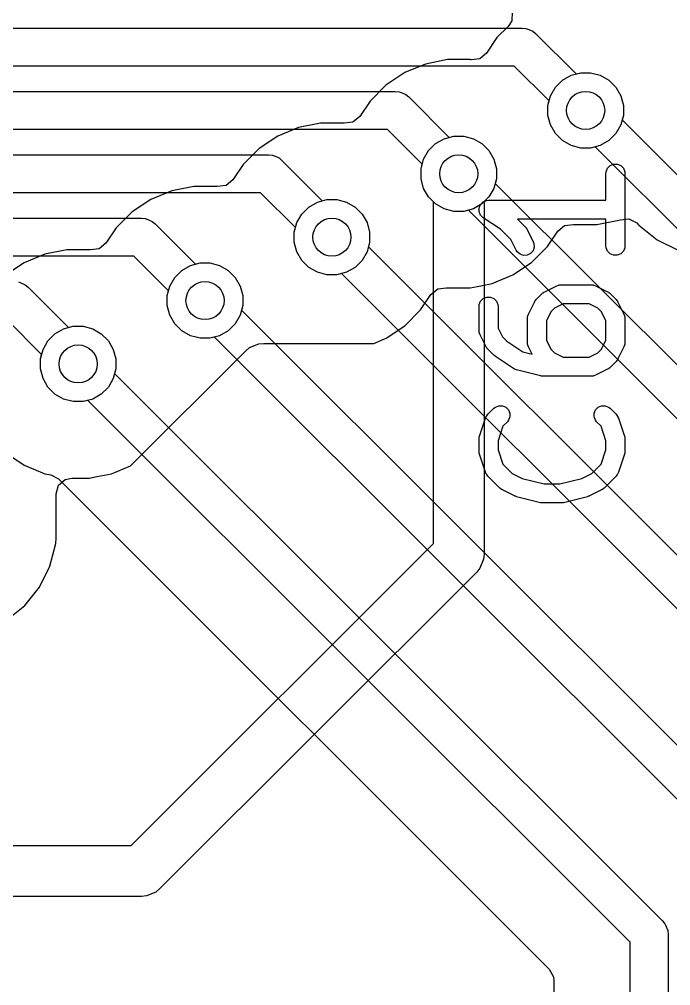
# Model space of a CAD drawing. Header units: inches. Extents: x 1.3 to 5.24, y -7.03 to -1.12.
# Drawn here: x 4.2731 to 4.4752, y -3.3427 to -3.0426 of the extents above; entities that cross this region are included whole.
import ezdxf

# ---------------------------------------------------------------- set-up
doc = ezdxf.new("R2010")
doc.units = ezdxf.units.IN
doc.header["$MEASUREMENT"] = 0
for name, color, linetype, true_color in [('B.Cu', 153, 'CONTINUOUS', 0x4d7fc4), ('F.Cu', 13, 'CONTINUOUS', 0xc83434), ('F.Silkscreen', 41, 'CONTINUOUS', 0xf2eda1), ('In1.Cu', 91, 'CONTINUOUS', 0x7fc87f), ('In2.Cu', 33, 'CONTINUOUS', 0xce7d2c)]:
    doc.layers.add(name, color=color, linetype=linetype, true_color=true_color)

msp = doc.modelspace()

# ---------------------------------------------------------------- linework, layer by layer
at = {"layer": 'B.Cu', "linetype": 'CONTINUOUS'}
for p, q in [((4.42607, -3.0403), (4.42588, -3.04304)), ((4.42588, -3.04304), (4.42476, -3.04479)), ((4.42476, -3.04479), (4.42128, -3.04827)), ((4.42128, -3.04827), (4.41809, -3.05305)), ((4.42128, -3.04827), (4.42128, -3.04827)), ((4.40596, -3.0551), (4.39911, -3.05646)), ((4.41294, -3.0551), (4.40596, -3.0551)), ((4.40596, -3.0551), (4.40596, -3.0551)), ((4.41307, -3.05512), (4.41294, -3.0551)), ((4.41294, -3.0551), (4.41294, -3.0551)), ((4.41325, -3.05516), (4.41307, -3.05512)), ((4.41597, -3.05481), (4.41325, -3.05516)), ((4.41809, -3.05305), (4.41597, -3.05481)), ((4.39911, -3.05646), (4.39266, -3.05913)), ((4.39911, -3.05646), (4.39911, -3.05646)), ((4.39266, -3.05913), (4.38685, -3.06301)), ((4.39266, -3.05913), (4.39266, -3.05913)), ((4.44163, -3.0615), (4.4443, -3.05995)), ((4.4443, -3.05995), (4.44728, -3.05916)), ((4.44728, -3.05916), (4.45036, -3.05916)), ((4.45036, -3.05916), (4.45334, -3.05995)), ((4.45334, -3.05995), (4.45601, -3.0615)), ((4.38685, -3.06301), (4.38191, -3.06795)), ((4.38685, -3.06301), (4.38685, -3.06301)), ((4.43791, -3.06635), (4.43945, -3.06368)), ((4.43945, -3.06368), (4.44163, -3.0615)), ((4.45601, -3.0615), (4.45819, -3.06368)), ((4.45819, -3.06368), (4.45973, -3.06635)), ((4.43711, -3.06932), (4.43791, -3.06635)), ((4.45973, -3.06635), (4.46053, -3.06932)), ((4.38191, -3.06795), (4.37872, -3.07273)), ((4.38191, -3.06795), (4.38191, -3.06795)), ((4.43711, -3.07241), (4.43711, -3.06932)), ((4.46053, -3.06932), (4.46053, -3.07241)), ((4.37872, -3.07273), (4.3766, -3.0745)), ((4.43791, -3.07539), (4.43711, -3.07241)), ((4.46053, -3.07241), (4.46014, -3.07384)), ((4.35974, -3.07615), (4.35329, -3.07882)), ((4.36659, -3.07478), (4.35974, -3.07615)), ((4.35974, -3.07615), (4.35974, -3.07615)), ((4.37357, -3.07478), (4.36659, -3.07478)), ((4.36659, -3.07478), (4.36659, -3.07478)), ((4.3737, -3.07481), (4.37357, -3.07478)), ((4.37357, -3.07478), (4.37357, -3.07478)), ((4.37388, -3.07484), (4.3737, -3.07481)), ((4.3766, -3.0745), (4.37388, -3.07484)), ((4.43945, -3.07806), (4.43791, -3.07539)), ((4.46014, -3.07384), (4.57065, -3.18434)), ((4.35329, -3.07882), (4.34748, -3.0827)), ((4.35329, -3.07882), (4.35329, -3.07882)), ((4.40493, -3.07964), (4.40791, -3.07884)), ((4.40791, -3.07884), (4.41099, -3.07884)), ((4.41099, -3.07884), (4.41397, -3.07964)), ((4.44163, -3.08024), (4.43945, -3.07806)), ((4.40008, -3.08336), (4.40226, -3.08118)), ((4.40226, -3.08118), (4.40493, -3.07964)), ((4.41397, -3.07964), (4.41664, -3.08118)), ((4.41664, -3.08118), (4.41882, -3.08336)), ((4.4443, -3.08178), (4.44163, -3.08024)), ((4.44728, -3.08258), (4.4443, -3.08178)), ((4.45179, -3.08219), (4.45036, -3.08258)), ((4.5623, -3.19269), (4.45179, -3.08219)), ((4.34748, -3.0827), (4.34254, -3.08764)), ((4.34748, -3.0827), (4.34748, -3.0827)), ((4.39854, -3.08603), (4.40008, -3.08336)), ((4.41882, -3.08336), (4.42036, -3.08603)), ((4.45036, -3.08258), (4.44728, -3.08258)), ((4.34254, -3.08764), (4.33935, -3.09242)), ((4.34254, -3.08764), (4.34254, -3.08764)), ((4.39774, -3.08901), (4.39854, -3.08603)), ((4.42036, -3.08603), (4.42116, -3.08901)), ((4.39774, -3.09209), (4.39774, -3.08901)), ((4.42116, -3.08901), (4.42116, -3.09209)), ((4.33723, -3.09418), (4.3345, -3.09453)), ((4.33935, -3.09242), (4.33723, -3.09418)), ((4.39854, -3.09507), (4.39774, -3.09209)), ((4.42116, -3.09209), (4.42036, -3.09507)), ((4.32037, -3.09583), (4.31392, -3.0985)), ((4.32722, -3.09447), (4.32037, -3.09583)), ((4.32037, -3.09583), (4.32037, -3.09583)), ((4.3342, -3.09447), (4.32722, -3.09447)), ((4.32722, -3.09447), (4.32722, -3.09447)), ((4.33433, -3.09449), (4.3342, -3.09447)), ((4.3342, -3.09447), (4.3342, -3.09447)), ((4.3345, -3.09453), (4.33433, -3.09449)), ((4.40008, -3.09774), (4.39854, -3.09507)), ((4.42036, -3.09507), (4.41882, -3.09774)), ((4.31392, -3.0985), (4.30811, -3.10238)), ((4.31392, -3.0985), (4.31392, -3.0985)), ((4.36289, -3.10087), (4.36556, -3.09932)), ((4.36556, -3.09932), (4.36854, -3.09853)), ((4.36854, -3.09853), (4.37162, -3.09853)), ((4.37162, -3.09853), (4.3746, -3.09932)), ((4.3746, -3.09932), (4.37727, -3.10087)), ((4.40226, -3.09992), (4.40008, -3.09774)), ((4.40493, -3.10146), (4.40226, -3.09992)), ((4.41664, -3.09992), (4.41397, -3.10146)), ((4.41882, -3.09774), (4.41664, -3.09992)), ((4.30811, -3.10238), (4.30317, -3.10732)), ((4.30811, -3.10238), (4.30811, -3.10238)), ((4.35917, -3.10572), (4.36071, -3.10305)), ((4.36071, -3.10305), (4.36289, -3.10087)), ((4.37727, -3.10087), (4.37945, -3.10305)), ((4.37945, -3.10305), (4.38099, -3.10572)), ((4.40791, -3.10226), (4.40493, -3.10146)), ((4.41099, -3.10226), (4.40791, -3.10226)), ((4.41397, -3.10146), (4.41099, -3.10226)), ((4.35837, -3.10869), (4.35917, -3.10572)), ((4.38099, -3.10572), (4.38179, -3.10869)), ((4.30317, -3.10732), (4.29997, -3.1121)), ((4.30317, -3.10732), (4.30317, -3.10732)), ((4.35837, -3.11178), (4.35837, -3.10869)), ((4.38179, -3.10869), (4.38179, -3.11178)), ((4.29997, -3.1121), (4.29786, -3.11387)), ((4.35917, -3.11476), (4.35837, -3.11178)), ((4.38179, -3.11178), (4.3814, -3.11321)), ((4.28785, -3.11415), (4.281, -3.11552)), ((4.29483, -3.11415), (4.28785, -3.11415)), ((4.28785, -3.11415), (4.28785, -3.11415)), ((4.29496, -3.11418), (4.29483, -3.11415)), ((4.29483, -3.11415), (4.29483, -3.11415)), ((4.29513, -3.11421), (4.29496, -3.11418)), ((4.29786, -3.11387), (4.29513, -3.11421)), ((4.36071, -3.11743), (4.35917, -3.11476)), ((4.3814, -3.11321), (4.53173, -3.26354)), ((4.27455, -3.11819), (4.26874, -3.12207)), ((4.281, -3.11552), (4.27455, -3.11819)), ((4.27455, -3.11819), (4.27455, -3.11819)), ((4.281, -3.11552), (4.281, -3.11552)), ((4.32619, -3.11901), (4.32917, -3.11821)), ((4.32917, -3.11821), (4.33225, -3.11821)), ((4.33225, -3.11821), (4.33523, -3.11901)), ((4.36289, -3.11961), (4.36071, -3.11743)), ((4.32134, -3.12273), (4.32352, -3.12055)), ((4.32352, -3.12055), (4.32619, -3.11901)), ((4.33523, -3.11901), (4.3379, -3.12055)), ((4.3379, -3.12055), (4.34008, -3.12273)), ((4.36556, -3.12115), (4.36289, -3.11961)), ((4.36854, -3.12195), (4.36556, -3.12115)), ((4.3198, -3.1254), (4.32134, -3.12273)), ((4.34008, -3.12273), (4.34162, -3.1254)), ((4.37162, -3.12195), (4.36854, -3.12195)), ((4.37305, -3.12156), (4.37162, -3.12195)), ((4.52165, -3.27016), (4.37305, -3.12156)), ((4.319, -3.12838), (4.3198, -3.1254)), ((4.34162, -3.1254), (4.34242, -3.12838)), ((4.319, -3.13146), (4.319, -3.12838)), ((4.34242, -3.12838), (4.34242, -3.13146)), ((4.3198, -3.13444), (4.319, -3.13146)), ((4.34242, -3.13146), (4.34162, -3.13444)), ((4.32134, -3.13711), (4.3198, -3.13444)), ((4.34162, -3.13444), (4.34008, -3.13711)), ((4.28415, -3.14024), (4.28682, -3.13869)), ((4.28682, -3.13869), (4.2898, -3.1379)), ((4.2898, -3.1379), (4.29288, -3.1379)), ((4.29288, -3.1379), (4.29586, -3.13869)), ((4.29586, -3.13869), (4.29853, -3.14024)), ((4.32352, -3.13929), (4.32134, -3.13711)), ((4.32619, -3.14083), (4.32352, -3.13929)), ((4.3379, -3.13929), (4.33523, -3.14083)), ((4.34008, -3.13711), (4.3379, -3.13929)), ((4.28197, -3.14242), (4.28415, -3.14024)), ((4.29853, -3.14024), (4.30071, -3.14242)), ((4.32917, -3.14163), (4.32619, -3.14083)), ((4.33225, -3.14163), (4.32917, -3.14163)), ((4.33523, -3.14083), (4.33225, -3.14163)), ((4.27963, -3.14806), (4.28043, -3.14509)), ((4.28043, -3.14509), (4.28197, -3.14242)), ((4.30071, -3.14242), (4.30225, -3.14509)), ((4.30225, -3.14509), (4.30305, -3.14806)), ((4.27963, -3.15115), (4.27963, -3.14806)), ((4.30305, -3.14806), (4.30305, -3.15115)), ((4.28043, -3.15413), (4.27963, -3.15115)), ((4.30305, -3.15115), (4.30266, -3.15258)), ((4.28197, -3.1568), (4.28043, -3.15413)), ((4.30266, -3.15258), (4.47268, -3.3226)), ((4.28415, -3.15898), (4.28197, -3.1568)), ((4.28682, -3.16052), (4.28415, -3.15898)), ((4.2898, -3.16132), (4.28682, -3.16052)), ((4.29288, -3.16132), (4.2898, -3.16132)), ((4.29431, -3.16093), (4.29288, -3.16132)), ((4.4626, -3.32922), (4.29431, -3.16093)), ((4.26874, -3.17714), (4.27455, -3.18102)), ((4.27455, -3.18102), (4.27455, -3.18102)), ((4.27455, -3.18102), (4.27756, -3.18227)), ((4.27756, -3.18227), (4.281, -3.1837)), ((4.281, -3.1837), (4.28285, -3.18406)), ((4.28285, -3.18406), (4.28528, -3.18534)), ((4.28528, -3.18534), (4.28535, -3.1854)), ((4.28535, -3.1854), (4.43753, -3.33758)), ((4.47268, -3.3226), (4.47341, -3.32349)), ((4.47341, -3.32349), (4.47359, -3.32391)), ((4.47359, -3.32391), (4.4743, -3.32562)), ((4.4743, -3.32562), (4.47441, -3.32677)), ((4.47441, -3.32677), (4.47441, -3.58023)), ((4.4626, -3.58268), (4.4626, -3.32922)), ((4.43753, -3.33758), (4.43885, -3.33999)), ((4.43885, -3.33999), (4.43896, -3.34103)), ((4.43896, -3.34103), (4.43896, -3.58559))]:
    msp.add_line(p, q, dxfattribs=at)
at = {"layer": 'B.Cu'}
for centre in [(4.44882, -3.07087), (4.40945, -3.09055), (4.37008, -3.11024), (4.33071, -3.12992), (4.29134, -3.14961)]:
    msp.add_circle(centre, 0.00591, dxfattribs=at)
at = {"layer": 'F.Cu', "linetype": 'CONTINUOUS'}
for p, q in [((4.1565, -3.04528), (4.42913, -3.04528)), ((4.42913, -3.04528), (4.43029, -3.04539)), ((4.43029, -3.04539), (4.43117, -3.04575)), ((4.43117, -3.04575), (4.43241, -3.04627)), ((4.43241, -3.04627), (4.43331, -3.04701)), ((4.43331, -3.04701), (4.44584, -3.05954)), ((4.42669, -3.05709), (4.13041, -3.05709)), ((4.43749, -3.06789), (4.42669, -3.05709)), ((4.44584, -3.05954), (4.44728, -3.05916)), ((4.44728, -3.05916), (4.45036, -3.05916)), ((4.45036, -3.05916), (4.45334, -3.05995)), ((4.45334, -3.05995), (4.45601, -3.0615)), ((4.45601, -3.0615), (4.45819, -3.06368)), ((4.45819, -3.06368), (4.45973, -3.06635)), ((4.1565, -3.06496), (4.38976, -3.06496)), ((4.38976, -3.06496), (4.39092, -3.06507)), ((4.39092, -3.06507), (4.39156, -3.06534)), ((4.39156, -3.06534), (4.39304, -3.06596)), ((4.39304, -3.06596), (4.39394, -3.06669)), ((4.39394, -3.06669), (4.40647, -3.07923)), ((4.45973, -3.06635), (4.46053, -3.06932)), ((4.43711, -3.06932), (4.43749, -3.06789)), ((4.43711, -3.07241), (4.43711, -3.06932)), ((4.46053, -3.06932), (4.46053, -3.07241)), ((4.43791, -3.07539), (4.43711, -3.07241)), ((4.46053, -3.07241), (4.45973, -3.07539)), ((4.43945, -3.07806), (4.43791, -3.07539)), ((4.45973, -3.07539), (4.45819, -3.07806)), ((4.38732, -3.07677), (4.13041, -3.07677)), ((4.39812, -3.08758), (4.38732, -3.07677)), ((4.40647, -3.07923), (4.40791, -3.07884)), ((4.40791, -3.07884), (4.41099, -3.07884)), ((4.41099, -3.07884), (4.41397, -3.07964)), ((4.44163, -3.08024), (4.43945, -3.07806)), ((4.45819, -3.07806), (4.45601, -3.08024)), ((4.41397, -3.07964), (4.41664, -3.08118)), ((4.41664, -3.08118), (4.41882, -3.08336)), ((4.4443, -3.08178), (4.44163, -3.08024)), ((4.44728, -3.08258), (4.4443, -3.08178)), ((4.45334, -3.08178), (4.45036, -3.08258)), ((4.45601, -3.08024), (4.45334, -3.08178)), ((4.1565, -3.08465), (4.35039, -3.08465)), ((4.35039, -3.08465), (4.35155, -3.08476)), ((4.35155, -3.08476), (4.35243, -3.08512)), ((4.35243, -3.08512), (4.35367, -3.08564)), ((4.41882, -3.08336), (4.42036, -3.08603)), ((4.45036, -3.08258), (4.44728, -3.08258)), ((4.35367, -3.08564), (4.35457, -3.08638)), ((4.35457, -3.08638), (4.3671, -3.09891)), ((4.39774, -3.08901), (4.39812, -3.08758)), ((4.42036, -3.08603), (4.42116, -3.08901)), ((4.39774, -3.09209), (4.39774, -3.08901)), ((4.42116, -3.08901), (4.42116, -3.09209)), ((4.39854, -3.09507), (4.39774, -3.09209)), ((4.42116, -3.09209), (4.42036, -3.09507)), ((4.34795, -3.09646), (4.13041, -3.09646)), ((4.35875, -3.10726), (4.34795, -3.09646)), ((4.40008, -3.09774), (4.39854, -3.09507)), ((4.42036, -3.09507), (4.41882, -3.09774)), ((4.3671, -3.09891), (4.36854, -3.09853)), ((4.36854, -3.09853), (4.37162, -3.09853)), ((4.37162, -3.09853), (4.3746, -3.09932)), ((4.3746, -3.09932), (4.37727, -3.10087)), ((4.40226, -3.09992), (4.40008, -3.09774)), ((4.40493, -3.10146), (4.40226, -3.09992)), ((4.41664, -3.09992), (4.41397, -3.10146)), ((4.41882, -3.09774), (4.41664, -3.09992)), ((4.37727, -3.10087), (4.37945, -3.10305)), ((4.37945, -3.10305), (4.38099, -3.10572)), ((4.40791, -3.10226), (4.40493, -3.10146)), ((4.41099, -3.10226), (4.40791, -3.10226)), ((4.41397, -3.10146), (4.41099, -3.10226)), ((4.1565, -3.10433), (4.31102, -3.10433)), ((4.31102, -3.10433), (4.31218, -3.10444)), ((4.31218, -3.10444), (4.31301, -3.10479)), ((4.31301, -3.10479), (4.3143, -3.10533)), ((4.3143, -3.10533), (4.3152, -3.10606)), ((4.3152, -3.10606), (4.32773, -3.1186)), ((4.38099, -3.10572), (4.38179, -3.10869)), ((4.44229, -3.1066), (4.44502, -3.10626)), ((4.44502, -3.10626), (4.44519, -3.10629)), ((4.44519, -3.10629), (4.44533, -3.10632)), ((4.44533, -3.10632), (4.44533, -3.10632)), ((4.44533, -3.10632), (4.45231, -3.10632)), ((4.45231, -3.10632), (4.45916, -3.10496)), ((4.45231, -3.10632), (4.45231, -3.10632)), ((4.45916, -3.10496), (4.4595, -3.10482)), ((4.4595, -3.10482), (4.46224, -3.10452)), ((4.46224, -3.10452), (4.4647, -3.10575)), ((4.4647, -3.10575), (4.46517, -3.10627)), ((4.46517, -3.10627), (4.46522, -3.10632)), ((4.46522, -3.10632), (4.46536, -3.10649)), ((4.35837, -3.10869), (4.35875, -3.10726)), ((4.35837, -3.11178), (4.35837, -3.10869)), ((4.38179, -3.10869), (4.38179, -3.11178)), ((4.43699, -3.11315), (4.44018, -3.10837)), ((4.44018, -3.10837), (4.44229, -3.1066)), ((4.46536, -3.10649), (4.47103, -3.11106)), ((4.35917, -3.11476), (4.35837, -3.11178)), ((4.38179, -3.11178), (4.38099, -3.11476)), ((4.47103, -3.11106), (4.47756, -3.11429)), ((4.36071, -3.11743), (4.35917, -3.11476)), ((4.38099, -3.11476), (4.37945, -3.11743)), ((4.43205, -3.11809), (4.43699, -3.11315)), ((4.30858, -3.11614), (4.13041, -3.11614)), ((4.31938, -3.12695), (4.30858, -3.11614)), ((4.32773, -3.1186), (4.32917, -3.11821)), ((4.32917, -3.11821), (4.33225, -3.11821)), ((4.33225, -3.11821), (4.33523, -3.11901)), ((4.36289, -3.11961), (4.36071, -3.11743)), ((4.37945, -3.11743), (4.37727, -3.11961)), ((4.42624, -3.12197), (4.43205, -3.11809)), ((4.33523, -3.11901), (4.3379, -3.12055)), ((4.3379, -3.12055), (4.34008, -3.12273)), ((4.36556, -3.12115), (4.36289, -3.11961)), ((4.36854, -3.12195), (4.36556, -3.12115)), ((4.3746, -3.12115), (4.37162, -3.12195)), ((4.37727, -3.11961), (4.3746, -3.12115)), ((4.27281, -3.12413), (4.27335, -3.12435)), ((4.27335, -3.12435), (4.27493, -3.12501)), ((4.34008, -3.12273), (4.34162, -3.1254)), ((4.37162, -3.12195), (4.36854, -3.12195)), ((4.41979, -3.12464), (4.42624, -3.12197)), ((4.27493, -3.12501), (4.27583, -3.12575)), ((4.27583, -3.12575), (4.28836, -3.13828)), ((4.319, -3.12838), (4.31938, -3.12695)), ((4.34162, -3.1254), (4.34242, -3.12838)), ((4.40081, -3.12805), (4.40292, -3.12629)), ((4.40292, -3.12629), (4.40565, -3.12595)), ((4.40565, -3.12595), (4.40582, -3.12598)), ((4.40582, -3.12598), (4.40596, -3.126)), ((4.40596, -3.126), (4.40596, -3.126)), ((4.40596, -3.126), (4.41294, -3.126)), ((4.41294, -3.126), (4.41522, -3.12555)), ((4.41294, -3.126), (4.41294, -3.126)), ((4.41522, -3.12555), (4.41979, -3.12464)), ((4.41979, -3.12464), (4.41979, -3.12464)), ((4.41979, -3.12464), (4.41979, -3.12464)), ((4.319, -3.13146), (4.319, -3.12838)), ((4.34242, -3.12838), (4.34242, -3.13146)), ((4.39762, -3.13284), (4.40081, -3.12805)), ((4.3198, -3.13444), (4.319, -3.13146)), ((4.34242, -3.13146), (4.34162, -3.13444)), ((4.39268, -3.13777), (4.39762, -3.13284)), ((4.28001, -3.14663), (4.26921, -3.13583)), ((4.32134, -3.13711), (4.3198, -3.13444)), ((4.34162, -3.13444), (4.34008, -3.13711)), ((4.28836, -3.13828), (4.2898, -3.1379)), ((4.2898, -3.1379), (4.29288, -3.1379)), ((4.29288, -3.1379), (4.29586, -3.13869)), ((4.29586, -3.13869), (4.29853, -3.14024)), ((4.32352, -3.13929), (4.32134, -3.13711)), ((4.32619, -3.14083), (4.32352, -3.13929)), ((4.3379, -3.13929), (4.33523, -3.14083)), ((4.34008, -3.13711), (4.3379, -3.13929)), ((4.38687, -3.14165), (4.39268, -3.13777)), ((4.29853, -3.14024), (4.30071, -3.14242)), ((4.32917, -3.14163), (4.32619, -3.14083)), ((4.33225, -3.14163), (4.32917, -3.14163)), ((4.33523, -3.14083), (4.33225, -3.14163)), ((4.38312, -3.14321), (4.38687, -3.14165)), ((4.30071, -3.14242), (4.30225, -3.14509)), ((4.30225, -3.14509), (4.30305, -3.14806)), ((4.34335, -3.14551), (4.34454, -3.14454)), ((4.34454, -3.14454), (4.34738, -3.14336)), ((4.34738, -3.14336), (4.34892, -3.14321)), ((4.34892, -3.14321), (4.38312, -3.14321)), ((4.27963, -3.14806), (4.28001, -3.14663)), ((4.27963, -3.15115), (4.27963, -3.14806)), ((4.30305, -3.14806), (4.30305, -3.15115)), ((4.30763, -3.18123), (4.34335, -3.14551)), ((4.28043, -3.15413), (4.27963, -3.15115)), ((4.30305, -3.15115), (4.30225, -3.15413)), ((4.28197, -3.1568), (4.28043, -3.15413)), ((4.30225, -3.15413), (4.30071, -3.1568)), ((4.28415, -3.15898), (4.28197, -3.1568)), ((4.30071, -3.1568), (4.29853, -3.15898)), ((4.28682, -3.16052), (4.28415, -3.15898)), ((4.29853, -3.15898), (4.29586, -3.16052)), ((4.2898, -3.16132), (4.28682, -3.16052)), ((4.29288, -3.16132), (4.2898, -3.16132)), ((4.29586, -3.16052), (4.29288, -3.16132)), ((4.30168, -3.1837), (4.30763, -3.18123)), ((4.29711, -3.1846), (4.30168, -3.1837)), ((4.30168, -3.1837), (4.30168, -3.1837)), ((4.30168, -3.1837), (4.30168, -3.1837)), ((4.28447, -3.18994), (4.28524, -3.1873)), ((4.28524, -3.1873), (4.28732, -3.1855)), ((4.28732, -3.1855), (4.28935, -3.18506)), ((4.28935, -3.18506), (4.29483, -3.18506)), ((4.29483, -3.18506), (4.29711, -3.1846)), ((4.29483, -3.18506), (4.29483, -3.18506)), ((4.28447, -3.2037), (4.28447, -3.18994)), ((4.2826, -3.2124), (4.28436, -3.20533)), ((4.28436, -3.20533), (4.28447, -3.2037)), ((4.27936, -3.21893), (4.2826, -3.2124)), ((4.2748, -3.2246), (4.27936, -3.21893)), ((4.26912, -3.22917), (4.2748, -3.2246))]:
    msp.add_line(p, q, dxfattribs=at)
at = {"layer": 'F.Cu'}
for centre in [(4.44882, -3.07087), (4.40945, -3.09055), (4.37008, -3.11024), (4.33071, -3.12992), (4.29134, -3.14961)]:
    msp.add_circle(centre, 0.00591, dxfattribs=at)
at = {"layer": 'F.Silkscreen', "linetype": 'CONTINUOUS'}
for p, q in [((4.45561, -3.08884), (4.45642, -3.08802)), ((4.45642, -3.08802), (4.45749, -3.08758)), ((4.45749, -3.08758), (4.45864, -3.08758)), ((4.45864, -3.08758), (4.4597, -3.08802)), ((4.4597, -3.08802), (4.46052, -3.08884)), ((4.45511, -3.09048), (4.45517, -3.0899)), ((4.45511, -3.09877), (4.45511, -3.09048)), ((4.45517, -3.0899), (4.45561, -3.08884)), ((4.46052, -3.08884), (4.46096, -3.0899)), ((4.46096, -3.0899), (4.46102, -3.09048)), ((4.46102, -3.09048), (4.46102, -3.11297)), ((4.41596, -3.1006), (4.41613, -3.10035)), ((4.41613, -3.10035), (4.41624, -3.10008)), ((4.41624, -3.10008), (4.41644, -3.09988)), ((4.41644, -3.09988), (4.4166, -3.09964)), ((4.4166, -3.09964), (4.41685, -3.09948)), ((4.41685, -3.09948), (4.41705, -3.09927)), ((4.41705, -3.09927), (4.41732, -3.09916)), ((4.41732, -3.09916), (4.41756, -3.099)), ((4.41756, -3.099), (4.41785, -3.09894)), ((4.41785, -3.09894), (4.41812, -3.09883)), ((4.41812, -3.09883), (4.41869, -3.09877)), ((4.41869, -3.09877), (4.41869, -3.09877)), ((4.41869, -3.09877), (4.41869, -3.09877)), ((4.41869, -3.09877), (4.41869, -3.09877)), ((4.41869, -3.09877), (4.45511, -3.09877)), ((4.41574, -3.10173), (4.4158, -3.10144)), ((4.4158, -3.10201), (4.41574, -3.10173)), ((4.4158, -3.10115), (4.41591, -3.10088)), ((4.4158, -3.10144), (4.4158, -3.10115)), ((4.4158, -3.1023), (4.4158, -3.10201)), ((4.41591, -3.10257), (4.4158, -3.1023)), ((4.41591, -3.10088), (4.41596, -3.1006)), ((4.41597, -3.10286), (4.41591, -3.10257)), ((4.41613, -3.1031), (4.41597, -3.10286)), ((4.41624, -3.10337), (4.41613, -3.1031)), ((4.41645, -3.10357), (4.41624, -3.10337)), ((4.41661, -3.10381), (4.41645, -3.10357)), ((4.41705, -3.10418), (4.41661, -3.10381)), ((4.41706, -3.10418), (4.41705, -3.10418)), ((4.41705, -3.10418), (4.41705, -3.10418)), ((4.41705, -3.10418), (4.41705, -3.10418)), ((4.42244, -3.10777), (4.41706, -3.10418)), ((4.45511, -3.10468), (4.4277, -3.10468)), ((4.4277, -3.10468), (4.43016, -3.10714)), ((4.45511, -3.11297), (4.45511, -3.10468)), ((4.42564, -3.11097), (4.42244, -3.10777)), ((4.43016, -3.10714), (4.43034, -3.10736)), ((4.43034, -3.10736), (4.4304, -3.10741)), ((4.4304, -3.10741), (4.43046, -3.1075)), ((4.43046, -3.1075), (4.43052, -3.10758)), ((4.43052, -3.10758), (4.43055, -3.10766)), ((4.43055, -3.10766), (4.43071, -3.1079)), ((4.43071, -3.1079), (4.43258, -3.11165)), ((4.4273, -3.11429), (4.42564, -3.11097)), ((4.43258, -3.11165), (4.43279, -3.11219)), ((4.43279, -3.11219), (4.43287, -3.11334)), ((4.42761, -3.11478), (4.4273, -3.11429)), ((4.42848, -3.11554), (4.42761, -3.11478)), ((4.43175, -3.11531), (4.43072, -3.11582)), ((4.43251, -3.11444), (4.43175, -3.11531)), ((4.43287, -3.11334), (4.43251, -3.11444)), ((4.45517, -3.11355), (4.45511, -3.11297)), ((4.45561, -3.11461), (4.45517, -3.11355)), ((4.45642, -3.11543), (4.45561, -3.11461)), ((4.46052, -3.11461), (4.4597, -3.11543)), ((4.46096, -3.11355), (4.46052, -3.11461)), ((4.46102, -3.11297), (4.46096, -3.11355)), ((4.42957, -3.1159), (4.42848, -3.11554)), ((4.43072, -3.11582), (4.42957, -3.1159)), ((4.45749, -3.11587), (4.45642, -3.11543)), ((4.45864, -3.11587), (4.45749, -3.11587)), ((4.4597, -3.11543), (4.45864, -3.11587)), ((4.4358, -3.12739), (4.43587, -3.12736)), ((4.43587, -3.12736), (4.43612, -3.12721)), ((4.43612, -3.12721), (4.43987, -3.12533)), ((4.43987, -3.12533), (4.44041, -3.12512)), ((4.44041, -3.12512), (4.44052, -3.12512)), ((4.44052, -3.12512), (4.44061, -3.12508)), ((4.44061, -3.12508), (4.44119, -3.12502)), ((4.44119, -3.12502), (4.45056, -3.12502)), ((4.45056, -3.12502), (4.45114, -3.12508)), ((4.45114, -3.12508), (4.45124, -3.12512)), ((4.45124, -3.12512), (4.45134, -3.12512)), ((4.45134, -3.12512), (4.45189, -3.12533)), ((4.45189, -3.12533), (4.45563, -3.12721)), ((4.45563, -3.12721), (4.45588, -3.12736)), ((4.45588, -3.12736), (4.45595, -3.12739)), ((4.4158, -3.13114), (4.41624, -3.13008)), ((4.41624, -3.13008), (4.41705, -3.12927)), ((4.41705, -3.12927), (4.41812, -3.12882)), ((4.41812, -3.12882), (4.41927, -3.12882)), ((4.41927, -3.12882), (4.42033, -3.12927)), ((4.42033, -3.12927), (4.42115, -3.13008)), ((4.42115, -3.13008), (4.42159, -3.13114)), ((4.43293, -3.1304), (4.43308, -3.13015)), ((4.43308, -3.13015), (4.43311, -3.13008)), ((4.43311, -3.13008), (4.43318, -3.13)), ((4.43318, -3.13), (4.43323, -3.12991)), ((4.43323, -3.12991), (4.43329, -3.12986)), ((4.43329, -3.12986), (4.43348, -3.12963)), ((4.43348, -3.12963), (4.43535, -3.12776)), ((4.43535, -3.12776), (4.43558, -3.12757)), ((4.43558, -3.12757), (4.43563, -3.12751)), ((4.43563, -3.12751), (4.43572, -3.12746)), ((4.43572, -3.12746), (4.4358, -3.12739)), ((4.45595, -3.12739), (4.45604, -3.12746)), ((4.45604, -3.12746), (4.45612, -3.12751)), ((4.45612, -3.12751), (4.45618, -3.12757)), ((4.45618, -3.12757), (4.4564, -3.12776)), ((4.4564, -3.12776), (4.45828, -3.12963)), ((4.45828, -3.12963), (4.45846, -3.12986)), ((4.45846, -3.12986), (4.45852, -3.12991)), ((4.45852, -3.12991), (4.45858, -3.13)), ((4.45858, -3.13), (4.45864, -3.13008)), ((4.45864, -3.13008), (4.45867, -3.13015)), ((4.45867, -3.13015), (4.45883, -3.1304)), ((4.41574, -3.13172), (4.4158, -3.13114)), ((4.41574, -3.13922), (4.41574, -3.13172)), ((4.42159, -3.13114), (4.42165, -3.13172)), ((4.42165, -3.13172), (4.42165, -3.13852)), ((4.43105, -3.13415), (4.43293, -3.1304)), ((4.43919, -3.13227), (4.43799, -3.13347)), ((4.44189, -3.13092), (4.43919, -3.13227)), ((4.44987, -3.13092), (4.44189, -3.13092)), ((4.45257, -3.13227), (4.44987, -3.13092)), ((4.45376, -3.13347), (4.45257, -3.13227)), ((4.45883, -3.1304), (4.4607, -3.13415)), ((4.43074, -3.13547), (4.4308, -3.13489)), ((4.43074, -3.14297), (4.43074, -3.13547)), ((4.4308, -3.13489), (4.43084, -3.1348)), ((4.43084, -3.13469), (4.43105, -3.13415)), ((4.43084, -3.1348), (4.43084, -3.13469)), ((4.43799, -3.13347), (4.43664, -3.13617)), ((4.43664, -3.13617), (4.43664, -3.14227)), ((4.45511, -3.13617), (4.45376, -3.13347)), ((4.45511, -3.14227), (4.45511, -3.13617)), ((4.4607, -3.13415), (4.46091, -3.13469)), ((4.46091, -3.13469), (4.46092, -3.1348)), ((4.46092, -3.1348), (4.46096, -3.13489)), ((4.46096, -3.13489), (4.46102, -3.13547)), ((4.46102, -3.13547), (4.46102, -3.14297)), ((4.4158, -3.1398), (4.41574, -3.13922)), ((4.42165, -3.13852), (4.423, -3.14122)), ((4.41584, -3.13989), (4.4158, -3.1398)), ((4.41585, -3.14), (4.41584, -3.13989)), ((4.41605, -3.14054), (4.41585, -3.14)), ((4.41793, -3.14429), (4.41605, -3.14054)), ((4.423, -3.14122), (4.42432, -3.14255)), ((4.43664, -3.14227), (4.43799, -3.14497)), ((4.45376, -3.14497), (4.45511, -3.14227)), ((4.41808, -3.14454), (4.41793, -3.14429)), ((4.41811, -3.14461), (4.41808, -3.14454)), ((4.41818, -3.14469), (4.41811, -3.14461)), ((4.41824, -3.14478), (4.41818, -3.14469)), ((4.41829, -3.14483), (4.41824, -3.14478)), ((4.41848, -3.14506), (4.41829, -3.14483)), ((4.42036, -3.14693), (4.41848, -3.14506)), ((4.42432, -3.14255), (4.42928, -3.14585)), ((4.4308, -3.14355), (4.43074, -3.14297)), ((4.43084, -3.14364), (4.4308, -3.14355)), ((4.43084, -3.14375), (4.43084, -3.14364)), ((4.43105, -3.14429), (4.43084, -3.14375)), ((4.4322, -3.14658), (4.43105, -3.14429)), ((4.43799, -3.14497), (4.43919, -3.14617)), ((4.45257, -3.14617), (4.45376, -3.14497)), ((4.4607, -3.14429), (4.45883, -3.14804)), ((4.46091, -3.14375), (4.4607, -3.14429)), ((4.46092, -3.14364), (4.46091, -3.14375)), ((4.46096, -3.14355), (4.46092, -3.14364)), ((4.46102, -3.14297), (4.46096, -3.14355)), ((4.42059, -3.14712), (4.42036, -3.14693)), ((4.42036, -3.14693), (4.42036, -3.14693)), ((4.42036, -3.14693), (4.42036, -3.14693)), ((4.4208, -3.1473), (4.42059, -3.14712)), ((4.42081, -3.1473), (4.4208, -3.1473)), ((4.4208, -3.1473), (4.4208, -3.1473)), ((4.42643, -3.15105), (4.42081, -3.1473)), ((4.42928, -3.14585), (4.4322, -3.14658)), ((4.43919, -3.14617), (4.44189, -3.14752)), ((4.44189, -3.14752), (4.44987, -3.14752)), ((4.44987, -3.14752), (4.45257, -3.14617)), ((4.45864, -3.14836), (4.45858, -3.14844)), ((4.45867, -3.14829), (4.45864, -3.14836)), ((4.45883, -3.14804), (4.45867, -3.14829)), ((4.42675, -3.15122), (4.42643, -3.15105)), ((4.42681, -3.15126), (4.42675, -3.15122)), ((4.42688, -3.15129), (4.42681, -3.15126)), ((4.42694, -3.15132), (4.42688, -3.15129)), ((4.42701, -3.15134), (4.42694, -3.15132)), ((4.42735, -3.15146), (4.42701, -3.15134)), ((4.45563, -3.15123), (4.45189, -3.15311)), ((4.45588, -3.15108), (4.45563, -3.15123)), ((4.45595, -3.15105), (4.45588, -3.15108)), ((4.45604, -3.15098), (4.45595, -3.15105)), ((4.45612, -3.15093), (4.45604, -3.15098)), ((4.45618, -3.15087), (4.45612, -3.15093)), ((4.4564, -3.15068), (4.45618, -3.15087)), ((4.45828, -3.14881), (4.4564, -3.15068)), ((4.45846, -3.14858), (4.45828, -3.14881)), ((4.45852, -3.14853), (4.45846, -3.14858)), ((4.45858, -3.14844), (4.45852, -3.14853)), ((4.43485, -3.15333), (4.42735, -3.15146)), ((4.43495, -3.15335), (4.43485, -3.15333)), ((4.43499, -3.15336), (4.43495, -3.15335)), ((4.43521, -3.15339), (4.43499, -3.15336)), ((4.43542, -3.15342), (4.43521, -3.15339)), ((4.43547, -3.15341), (4.43542, -3.15342)), ((4.43557, -3.15342), (4.43547, -3.15341)), ((4.45056, -3.15342), (4.43557, -3.15342)), ((4.45114, -3.15336), (4.45056, -3.15342)), ((4.45124, -3.15332), (4.45114, -3.15336)), ((4.45134, -3.15332), (4.45124, -3.15332)), ((4.45189, -3.15311), (4.45134, -3.15332)), ((4.41848, -3.16525), (4.42036, -3.16338)), ((4.42036, -3.16338), (4.4208, -3.16301)), ((4.4208, -3.16301), (4.42187, -3.16257)), ((4.42187, -3.16257), (4.42302, -3.16257)), ((4.42302, -3.16257), (4.42408, -3.16301)), ((4.42408, -3.16301), (4.4249, -3.16383)), ((4.45186, -3.16383), (4.45267, -3.16301)), ((4.45267, -3.16301), (4.45374, -3.16257)), ((4.45374, -3.16257), (4.45489, -3.16257)), ((4.45489, -3.16257), (4.45595, -3.16301)), ((4.45595, -3.16301), (4.4564, -3.16338)), ((4.4564, -3.16338), (4.45828, -3.16525)), ((4.41777, -3.16641), (4.418, -3.16588)), ((4.418, -3.16588), (4.41807, -3.1658)), ((4.41807, -3.1658), (4.41811, -3.1657)), ((4.41811, -3.1657), (4.41848, -3.16525)), ((4.4249, -3.16383), (4.42534, -3.16489)), ((4.42534, -3.16604), (4.4249, -3.16711)), ((4.42534, -3.16489), (4.42534, -3.16604)), ((4.45142, -3.16489), (4.45186, -3.16383)), ((4.45142, -3.16604), (4.45142, -3.16489)), ((4.45186, -3.16711), (4.45142, -3.16604)), ((4.45828, -3.16525), (4.45864, -3.1657)), ((4.45864, -3.1657), (4.45868, -3.1658)), ((4.45868, -3.1658), (4.45875, -3.16588)), ((4.45875, -3.16588), (4.45899, -3.16641)), ((4.41589, -3.17203), (4.41777, -3.16641)), ((4.42315, -3.16894), (4.42165, -3.17345)), ((4.42453, -3.16755), (4.42315, -3.16894)), ((4.4249, -3.16711), (4.42453, -3.16755)), ((4.45223, -3.16755), (4.45186, -3.16711)), ((4.45361, -3.16894), (4.45223, -3.16755)), ((4.45511, -3.17345), (4.45361, -3.16894)), ((4.45899, -3.16641), (4.46086, -3.17203)), ((4.41579, -3.17249), (4.4158, -3.17239)), ((4.4158, -3.17239), (4.41583, -3.17232)), ((4.41583, -3.17232), (4.41589, -3.17203)), ((4.46086, -3.17203), (4.46093, -3.17232)), ((4.46093, -3.17232), (4.46096, -3.17239)), ((4.46096, -3.17239), (4.46097, -3.17249)), ((4.41574, -3.17297), (4.41577, -3.17267)), ((4.41574, -3.17672), (4.41574, -3.17297)), ((4.41576, -3.1726), (4.41579, -3.17249)), ((4.41577, -3.17267), (4.41576, -3.1726)), ((4.42165, -3.17345), (4.42165, -3.17624)), ((4.45511, -3.17624), (4.45511, -3.17345)), ((4.46097, -3.17249), (4.46099, -3.1726)), ((4.46099, -3.1726), (4.46099, -3.17267)), ((4.46099, -3.17267), (4.46102, -3.17297)), ((4.46102, -3.17297), (4.46102, -3.17672)), ((4.41577, -3.17701), (4.41574, -3.17672)), ((4.41576, -3.17708), (4.41577, -3.17701)), ((4.41579, -3.17719), (4.41576, -3.17708)), ((4.4158, -3.17729), (4.41579, -3.17719)), ((4.41583, -3.17736), (4.4158, -3.17729)), ((4.41589, -3.17765), (4.41583, -3.17736)), ((4.41777, -3.18327), (4.41589, -3.17765)), ((4.42165, -3.17624), (4.42315, -3.18074)), ((4.45361, -3.18074), (4.45511, -3.17624)), ((4.46086, -3.17765), (4.45899, -3.18327)), ((4.46093, -3.17736), (4.46086, -3.17765)), ((4.46096, -3.17729), (4.46093, -3.17736)), ((4.46097, -3.17719), (4.46096, -3.17729)), ((4.46099, -3.17708), (4.46097, -3.17719)), ((4.46102, -3.17672), (4.46099, -3.17701)), ((4.46099, -3.17701), (4.46099, -3.17708)), ((4.42315, -3.18074), (4.42607, -3.18366)), ((4.45069, -3.18366), (4.45361, -3.18074)), ((4.418, -3.1838), (4.41777, -3.18327)), ((4.41807, -3.18388), (4.418, -3.1838)), ((4.41811, -3.18398), (4.41807, -3.18388)), ((4.41848, -3.18443), (4.41811, -3.18398)), ((4.42607, -3.18366), (4.4291, -3.18518)), ((4.44766, -3.18518), (4.45069, -3.18366)), ((4.45864, -3.18398), (4.45828, -3.18443)), ((4.45868, -3.18388), (4.45864, -3.18398)), ((4.45875, -3.1838), (4.45868, -3.18388)), ((4.45899, -3.18327), (4.45875, -3.1838)), ((4.42223, -3.18818), (4.41848, -3.18443)), ((4.4291, -3.18518), (4.43593, -3.18689)), ((4.43593, -3.18689), (4.44083, -3.18689)), ((4.44083, -3.18689), (4.44766, -3.18518)), ((4.45828, -3.18443), (4.45453, -3.18818)), ((4.42246, -3.18836), (4.42223, -3.18818)), ((4.42251, -3.18842), (4.42246, -3.18836)), ((4.4226, -3.18848), (4.42251, -3.18842)), ((4.42268, -3.18854), (4.4226, -3.18848)), ((4.42275, -3.18857), (4.42268, -3.18854)), ((4.423, -3.18873), (4.42275, -3.18857)), ((4.42675, -3.19061), (4.423, -3.18873)), ((4.45376, -3.18873), (4.45001, -3.19061)), ((4.45401, -3.18857), (4.45376, -3.18873)), ((4.45408, -3.18854), (4.45401, -3.18857)), ((4.45416, -3.18848), (4.45408, -3.18854)), ((4.45425, -3.18842), (4.45416, -3.18848)), ((4.4543, -3.18836), (4.45425, -3.18842)), ((4.45453, -3.18818), (4.4543, -3.18836)), ((4.42679, -3.19062), (4.42675, -3.19061)), ((4.42681, -3.19063), (4.42679, -3.19062)), ((4.42705, -3.19072), (4.42681, -3.19063)), ((4.42729, -3.19081), (4.42705, -3.19072)), ((4.42731, -3.19081), (4.42729, -3.19081)), ((4.42735, -3.19083), (4.42731, -3.19081)), ((4.43485, -3.1927), (4.42735, -3.19083)), ((4.43495, -3.19272), (4.43485, -3.1927)), ((4.43499, -3.19273), (4.43495, -3.19272)), ((4.43521, -3.19276), (4.43499, -3.19273)), ((4.43542, -3.19279), (4.43521, -3.19276)), ((4.43547, -3.19278), (4.43542, -3.19279)), ((4.43557, -3.19279), (4.43547, -3.19278)), ((4.44119, -3.19279), (4.43557, -3.19279)), ((4.44129, -3.19278), (4.44119, -3.19279)), ((4.44133, -3.19279), (4.44129, -3.19278)), ((4.44155, -3.19276), (4.44133, -3.19279)), ((4.44177, -3.19273), (4.44155, -3.19276)), ((4.44181, -3.19272), (4.44177, -3.19273)), ((4.44191, -3.1927), (4.44181, -3.19272)), ((4.44941, -3.19083), (4.44191, -3.1927)), ((4.44945, -3.19081), (4.44941, -3.19083)), ((4.44947, -3.19081), (4.44945, -3.19081)), ((4.44971, -3.19072), (4.44947, -3.19081)), ((4.44995, -3.19063), (4.44971, -3.19072)), ((4.44997, -3.19062), (4.44995, -3.19063)), ((4.45001, -3.19061), (4.44997, -3.19062))]:
    msp.add_line(p, q, dxfattribs=at)
at = {"layer": 'In1.Cu', "linetype": 'CONTINUOUS'}
for p, q in [((4.44163, -3.0615), (4.4443, -3.05995)), ((4.4443, -3.05995), (4.44728, -3.05916)), ((4.44728, -3.05916), (4.45036, -3.05916)), ((4.45036, -3.05916), (4.45334, -3.05995)), ((4.45334, -3.05995), (4.45601, -3.0615)), ((4.43791, -3.06635), (4.43945, -3.06368)), ((4.43945, -3.06368), (4.44163, -3.0615)), ((4.45601, -3.0615), (4.45819, -3.06368)), ((4.45819, -3.06368), (4.45973, -3.06635)), ((4.43711, -3.06932), (4.43791, -3.06635)), ((4.45973, -3.06635), (4.46053, -3.06932)), ((4.43711, -3.07241), (4.43711, -3.06932)), ((4.46053, -3.06932), (4.46053, -3.07241)), ((4.43791, -3.07539), (4.43711, -3.07241)), ((4.46053, -3.07241), (4.45973, -3.07539)), ((4.43945, -3.07806), (4.43791, -3.07539)), ((4.45973, -3.07539), (4.45819, -3.07806)), ((4.40493, -3.07964), (4.40791, -3.07884)), ((4.40791, -3.07884), (4.41099, -3.07884)), ((4.41099, -3.07884), (4.41397, -3.07964)), ((4.44163, -3.08024), (4.43945, -3.07806)), ((4.45819, -3.07806), (4.45601, -3.08024)), ((4.40008, -3.08336), (4.40226, -3.08118)), ((4.40226, -3.08118), (4.40493, -3.07964)), ((4.41397, -3.07964), (4.41664, -3.08118)), ((4.41664, -3.08118), (4.41882, -3.08336)), ((4.4443, -3.08178), (4.44163, -3.08024)), ((4.44728, -3.08258), (4.4443, -3.08178)), ((4.45334, -3.08178), (4.45036, -3.08258)), ((4.45601, -3.08024), (4.45334, -3.08178)), ((4.39854, -3.08603), (4.40008, -3.08336)), ((4.41882, -3.08336), (4.42036, -3.08603)), ((4.45036, -3.08258), (4.44728, -3.08258)), ((4.39774, -3.08901), (4.39854, -3.08603)), ((4.42036, -3.08603), (4.42116, -3.08901)), ((4.39774, -3.09209), (4.39774, -3.08901)), ((4.42116, -3.08901), (4.42116, -3.09209)), ((4.39854, -3.09507), (4.39774, -3.09209)), ((4.42116, -3.09209), (4.42077, -3.09353)), ((4.42077, -3.09353), (4.72859, -3.40134)), ((4.40008, -3.09774), (4.39854, -3.09507)), ((4.36289, -3.10087), (4.36556, -3.09932)), ((4.36556, -3.09932), (4.36854, -3.09853)), ((4.36854, -3.09853), (4.37162, -3.09853)), ((4.37162, -3.09853), (4.3746, -3.09932)), ((4.3746, -3.09932), (4.37727, -3.10087)), ((4.40226, -3.09992), (4.40008, -3.09774)), ((4.40493, -3.10146), (4.40226, -3.09992)), ((4.35917, -3.10572), (4.36071, -3.10305)), ((4.36071, -3.10305), (4.36289, -3.10087)), ((4.37727, -3.10087), (4.37945, -3.10305)), ((4.37945, -3.10305), (4.38099, -3.10572)), ((4.40791, -3.10226), (4.40493, -3.10146)), ((4.41099, -3.10226), (4.40791, -3.10226)), ((4.41242, -3.10188), (4.41099, -3.10226)), ((4.7185, -3.40796), (4.41242, -3.10188)), ((4.35837, -3.10869), (4.35917, -3.10572)), ((4.38099, -3.10572), (4.38179, -3.10869)), ((4.35837, -3.11178), (4.35837, -3.10869)), ((4.38179, -3.10869), (4.38179, -3.11178)), ((4.35917, -3.11476), (4.35837, -3.11178)), ((4.38179, -3.11178), (4.38099, -3.11476)), ((4.36071, -3.11743), (4.35917, -3.11476)), ((4.38099, -3.11476), (4.37945, -3.11743)), ((4.32619, -3.11901), (4.32917, -3.11821)), ((4.32917, -3.11821), (4.33225, -3.11821)), ((4.33225, -3.11821), (4.33523, -3.11901)), ((4.36289, -3.11961), (4.36071, -3.11743)), ((4.37945, -3.11743), (4.37727, -3.11961)), ((4.32134, -3.12273), (4.32352, -3.12055)), ((4.32352, -3.12055), (4.32619, -3.11901)), ((4.33523, -3.11901), (4.3379, -3.12055)), ((4.3379, -3.12055), (4.34008, -3.12273)), ((4.36556, -3.12115), (4.36289, -3.11961)), ((4.36854, -3.12195), (4.36556, -3.12115)), ((4.3746, -3.12115), (4.37162, -3.12195)), ((4.37727, -3.11961), (4.3746, -3.12115)), ((4.3198, -3.1254), (4.32134, -3.12273)), ((4.34008, -3.12273), (4.34162, -3.1254)), ((4.37162, -3.12195), (4.36854, -3.12195)), ((4.319, -3.12838), (4.3198, -3.1254)), ((4.34162, -3.1254), (4.34242, -3.12838)), ((4.319, -3.13146), (4.319, -3.12838)), ((4.34242, -3.12838), (4.34242, -3.13146)), ((4.3198, -3.13444), (4.319, -3.13146)), ((4.34242, -3.13146), (4.34203, -3.1329)), ((4.34203, -3.1329), (4.72859, -3.51945)), ((4.32134, -3.13711), (4.3198, -3.13444)), ((4.28415, -3.14024), (4.28682, -3.13869)), ((4.28682, -3.13869), (4.2898, -3.1379)), ((4.2898, -3.1379), (4.29288, -3.1379)), ((4.29288, -3.1379), (4.29586, -3.13869)), ((4.29586, -3.13869), (4.29853, -3.14024)), ((4.32352, -3.13929), (4.32134, -3.13711)), ((4.32619, -3.14083), (4.32352, -3.13929)), ((4.28197, -3.14242), (4.28415, -3.14024)), ((4.29853, -3.14024), (4.30071, -3.14242)), ((4.32917, -3.14163), (4.32619, -3.14083)), ((4.33225, -3.14163), (4.32917, -3.14163)), ((4.33368, -3.14125), (4.33225, -3.14163)), ((4.7185, -3.52607), (4.33368, -3.14125)), ((4.27963, -3.14806), (4.28043, -3.14509)), ((4.28043, -3.14509), (4.28197, -3.14242)), ((4.30071, -3.14242), (4.30225, -3.14509)), ((4.30225, -3.14509), (4.30305, -3.14806)), ((4.27963, -3.15115), (4.27963, -3.14806)), ((4.30305, -3.14806), (4.30305, -3.15115)), ((4.28043, -3.15413), (4.27963, -3.15115)), ((4.30305, -3.15115), (4.30225, -3.15413)), ((4.28197, -3.1568), (4.28043, -3.15413)), ((4.30225, -3.15413), (4.30071, -3.1568)), ((4.28415, -3.15898), (4.28197, -3.1568)), ((4.30071, -3.1568), (4.29853, -3.15898)), ((4.28682, -3.16052), (4.28415, -3.15898)), ((4.29853, -3.15898), (4.29586, -3.16052)), ((4.2898, -3.16132), (4.28682, -3.16052)), ((4.29288, -3.16132), (4.2898, -3.16132)), ((4.29586, -3.16052), (4.29288, -3.16132))]:
    msp.add_line(p, q, dxfattribs=at)
at = {"layer": 'In1.Cu'}
for centre in [(4.44882, -3.07087), (4.40945, -3.09055), (4.37008, -3.11024), (4.33071, -3.12992), (4.29134, -3.14961)]:
    msp.add_circle(centre, 0.00591, dxfattribs=at)
at = {"layer": 'In2.Cu', "linetype": 'CONTINUOUS'}
for p, q in [((4.44163, -3.0615), (4.4443, -3.05995)), ((4.4443, -3.05995), (4.44728, -3.05916)), ((4.44728, -3.05916), (4.45036, -3.05916)), ((4.45036, -3.05916), (4.45334, -3.05995)), ((4.45334, -3.05995), (4.45601, -3.0615)), ((4.43791, -3.06635), (4.43945, -3.06368)), ((4.43945, -3.06368), (4.44163, -3.0615)), ((4.45601, -3.0615), (4.45819, -3.06368)), ((4.45819, -3.06368), (4.45973, -3.06635)), ((4.43711, -3.06932), (4.43791, -3.06635)), ((4.45973, -3.06635), (4.46053, -3.06932)), ((4.43711, -3.07241), (4.43711, -3.06932)), ((4.46053, -3.06932), (4.46053, -3.07241)), ((4.43791, -3.07539), (4.43711, -3.07241)), ((4.46053, -3.07241), (4.45973, -3.07539)), ((4.43945, -3.07806), (4.43791, -3.07539)), ((4.45973, -3.07539), (4.45819, -3.07806)), ((4.40493, -3.07964), (4.40791, -3.07884)), ((4.40791, -3.07884), (4.41099, -3.07884)), ((4.41099, -3.07884), (4.41397, -3.07964)), ((4.44163, -3.08024), (4.43945, -3.07806)), ((4.45819, -3.07806), (4.45601, -3.08024)), ((4.40008, -3.08336), (4.40226, -3.08118)), ((4.40226, -3.08118), (4.40493, -3.07964)), ((4.41397, -3.07964), (4.41664, -3.08118)), ((4.41664, -3.08118), (4.41882, -3.08336)), ((4.4443, -3.08178), (4.44163, -3.08024)), ((4.44728, -3.08258), (4.4443, -3.08178)), ((4.45334, -3.08178), (4.45036, -3.08258)), ((4.45601, -3.08024), (4.45334, -3.08178)), ((4.39854, -3.08603), (4.40008, -3.08336)), ((4.41882, -3.08336), (4.42036, -3.08603)), ((4.45036, -3.08258), (4.44728, -3.08258)), ((4.39774, -3.08901), (4.39854, -3.08603)), ((4.42036, -3.08603), (4.42116, -3.08901)), ((4.39774, -3.09209), (4.39774, -3.08901)), ((4.42116, -3.08901), (4.42116, -3.09209)), ((4.39854, -3.09507), (4.39774, -3.09209)), ((4.42116, -3.09209), (4.42036, -3.09507)), ((4.40008, -3.09774), (4.39854, -3.09507)), ((4.42036, -3.09507), (4.41882, -3.09774)), ((4.36289, -3.10087), (4.36556, -3.09932)), ((4.36556, -3.09932), (4.36854, -3.09853)), ((4.36854, -3.09853), (4.37162, -3.09853)), ((4.37162, -3.09853), (4.3746, -3.09932)), ((4.3746, -3.09932), (4.37727, -3.10087)), ((4.40157, -3.09924), (4.40008, -3.09774)), ((4.40157, -3.2054), (4.40157, -3.09924)), ((4.41882, -3.09774), (4.41732, -3.09924)), ((4.41732, -3.09924), (4.41732, -3.20866)), ((4.35917, -3.10572), (4.36071, -3.10305)), ((4.36071, -3.10305), (4.36289, -3.10087)), ((4.37727, -3.10087), (4.37945, -3.10305)), ((4.37945, -3.10305), (4.38099, -3.10572)), ((4.35837, -3.10869), (4.35917, -3.10572)), ((4.38099, -3.10572), (4.38179, -3.10869)), ((4.35837, -3.11178), (4.35837, -3.10869)), ((4.38179, -3.10869), (4.38179, -3.11178)), ((4.35917, -3.11476), (4.35837, -3.11178)), ((4.38179, -3.11178), (4.38099, -3.11476)), ((4.36071, -3.11743), (4.35917, -3.11476)), ((4.38099, -3.11476), (4.37945, -3.11743)), ((4.32619, -3.11901), (4.32917, -3.11821)), ((4.32917, -3.11821), (4.33225, -3.11821)), ((4.33225, -3.11821), (4.33523, -3.11901)), ((4.36289, -3.11961), (4.36071, -3.11743)), ((4.37945, -3.11743), (4.37727, -3.11961)), ((4.32134, -3.12273), (4.32352, -3.12055)), ((4.32352, -3.12055), (4.32619, -3.11901)), ((4.33523, -3.11901), (4.3379, -3.12055)), ((4.3379, -3.12055), (4.34008, -3.12273)), ((4.36556, -3.12115), (4.36289, -3.11961)), ((4.36854, -3.12195), (4.36556, -3.12115)), ((4.3746, -3.12115), (4.37162, -3.12195)), ((4.37727, -3.11961), (4.3746, -3.12115)), ((4.3198, -3.1254), (4.32134, -3.12273)), ((4.34008, -3.12273), (4.34162, -3.1254)), ((4.37162, -3.12195), (4.36854, -3.12195)), ((4.319, -3.12838), (4.3198, -3.1254)), ((4.34162, -3.1254), (4.34242, -3.12838)), ((4.319, -3.13146), (4.319, -3.12838)), ((4.34242, -3.12838), (4.34242, -3.13146)), ((4.3198, -3.13444), (4.319, -3.13146)), ((4.34242, -3.13146), (4.34162, -3.13444)), ((4.32134, -3.13711), (4.3198, -3.13444)), ((4.34162, -3.13444), (4.34008, -3.13711)), ((4.28415, -3.14024), (4.28682, -3.13869)), ((4.28682, -3.13869), (4.2898, -3.1379)), ((4.2898, -3.1379), (4.29288, -3.1379)), ((4.29288, -3.1379), (4.29586, -3.13869)), ((4.29586, -3.13869), (4.29853, -3.14024)), ((4.32352, -3.13929), (4.32134, -3.13711)), ((4.32619, -3.14083), (4.32352, -3.13929)), ((4.3379, -3.13929), (4.33523, -3.14083)), ((4.34008, -3.13711), (4.3379, -3.13929)), ((4.28197, -3.14242), (4.28415, -3.14024)), ((4.29853, -3.14024), (4.30071, -3.14242)), ((4.32917, -3.14163), (4.32619, -3.14083)), ((4.33225, -3.14163), (4.32917, -3.14163)), ((4.33523, -3.14083), (4.33225, -3.14163)), ((4.27963, -3.14806), (4.28043, -3.14509)), ((4.28043, -3.14509), (4.28197, -3.14242)), ((4.30071, -3.14242), (4.30225, -3.14509)), ((4.30225, -3.14509), (4.30305, -3.14806)), ((4.27963, -3.15115), (4.27963, -3.14806)), ((4.30305, -3.14806), (4.30305, -3.15115)), ((4.28043, -3.15413), (4.27963, -3.15115)), ((4.30305, -3.15115), (4.30225, -3.15413)), ((4.28197, -3.1568), (4.28043, -3.15413)), ((4.30225, -3.15413), (4.30071, -3.1568)), ((4.28415, -3.15898), (4.28197, -3.1568)), ((4.30071, -3.1568), (4.29853, -3.15898)), ((4.28682, -3.16052), (4.28415, -3.15898)), ((4.29853, -3.15898), (4.29586, -3.16052)), ((4.2898, -3.16132), (4.28682, -3.16052)), ((4.29288, -3.16132), (4.2898, -3.16132)), ((4.29586, -3.16052), (4.29288, -3.16132)), ((4.30776, -3.29921), (4.40157, -3.2054)), ((4.41717, -3.2102), (4.416, -3.21304)), ((4.41732, -3.20866), (4.41717, -3.2102)), ((4.41502, -3.21423), (4.31659, -3.31265)), ((4.416, -3.21304), (4.41502, -3.21423)), ((4.17649, -3.29921), (4.30776, -3.29921)), ((4.31659, -3.31265), (4.3154, -3.31363)), ((4.31102, -3.31496), (4.17323, -3.31496)), ((4.31256, -3.31481), (4.31102, -3.31496)), ((4.3154, -3.31363), (4.31256, -3.31481))]:
    msp.add_line(p, q, dxfattribs=at)
at = {"layer": 'In2.Cu'}
for centre in [(4.44882, -3.07087), (4.40945, -3.09055), (4.37008, -3.11024), (4.33071, -3.12992), (4.29134, -3.14961)]:
    msp.add_circle(centre, 0.00591, dxfattribs=at)

doc.saveas('drawing.dxf')
